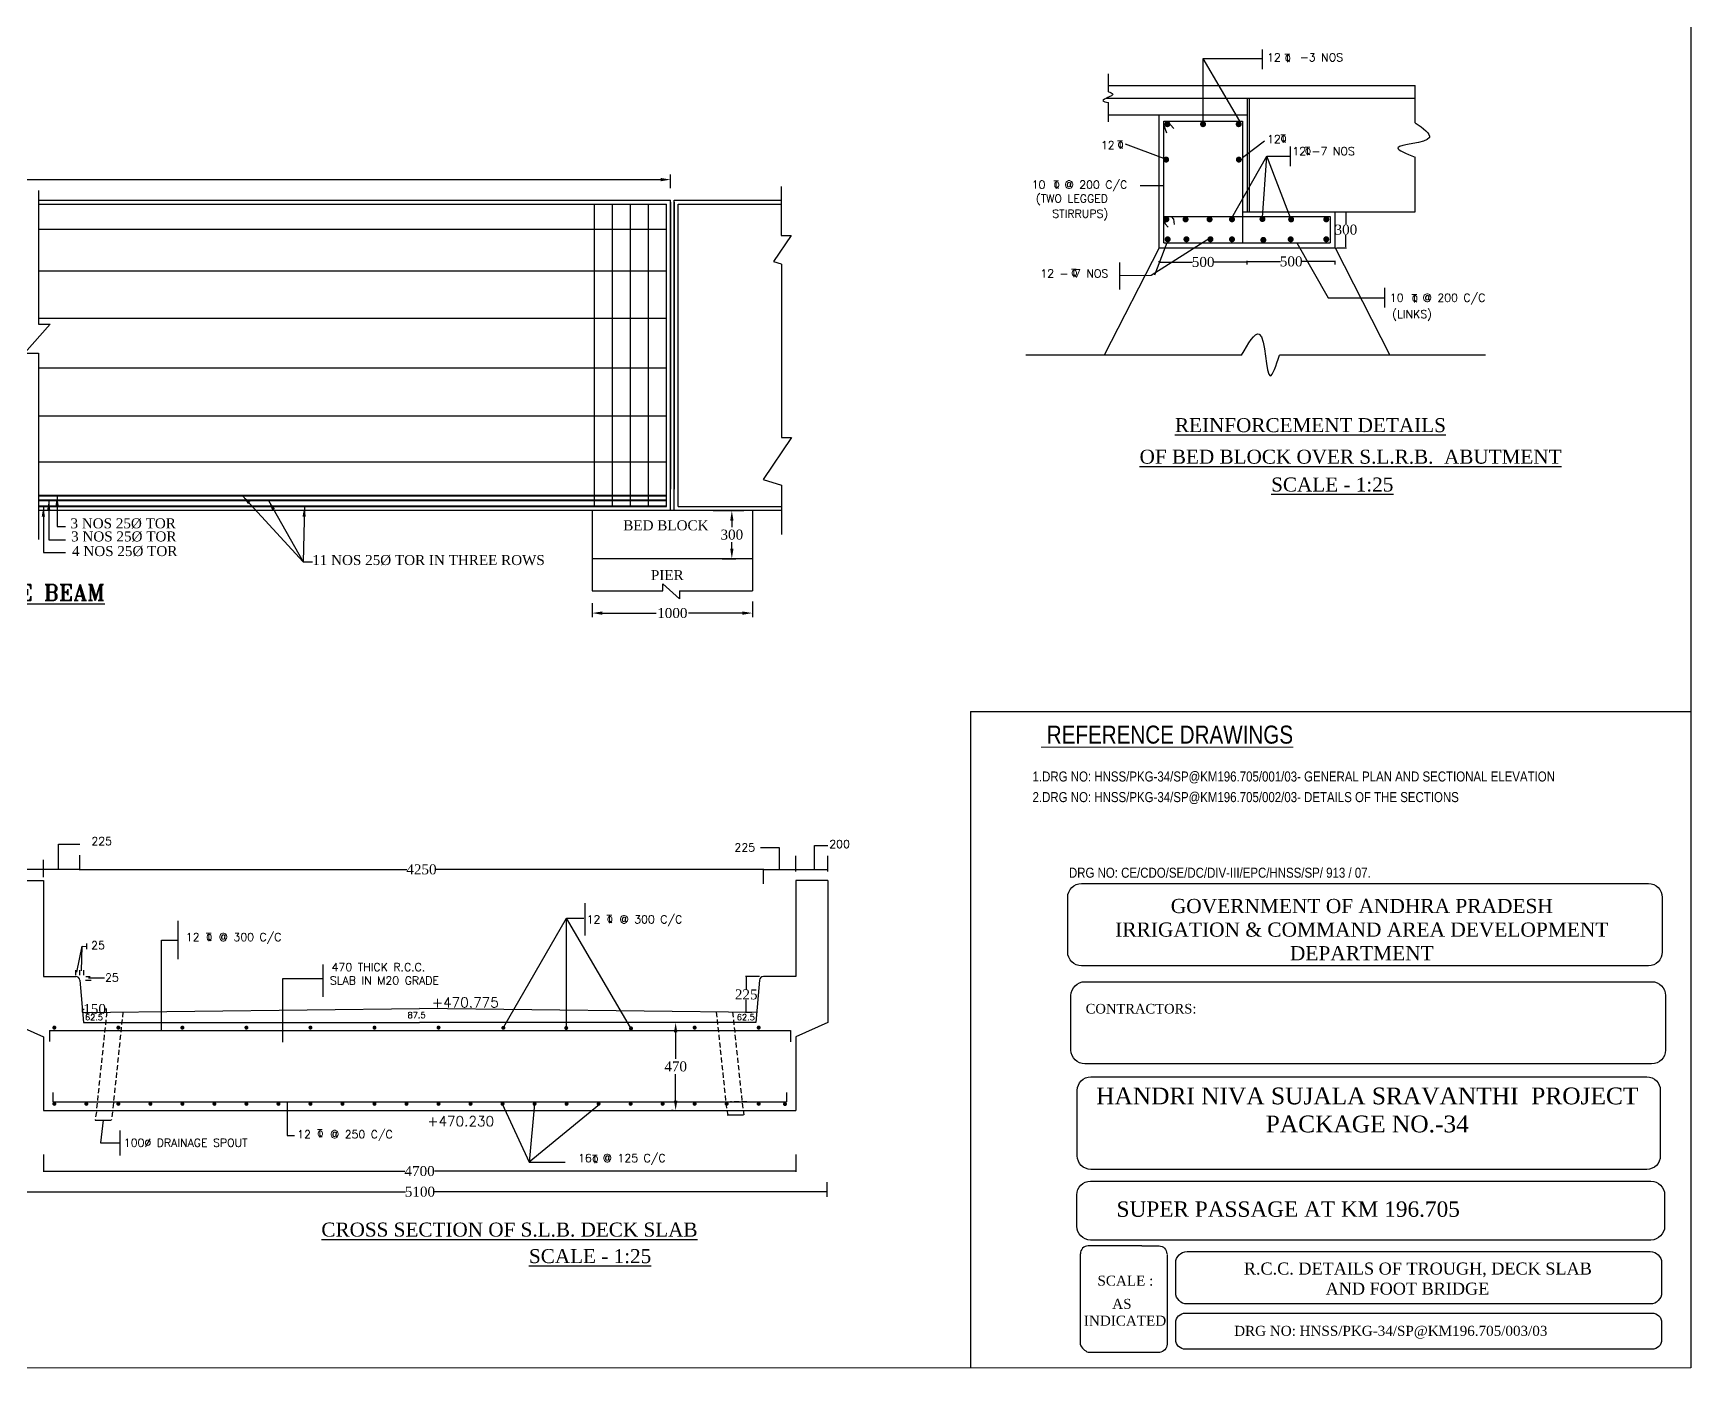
# Model space of a CAD drawing. Header units: millimetres. Extents: x 80 to 6605, y -565 to 2491.
# Drawn here: x 6034.9 to 6449.1, y -564.6 to -231.1 of the extents above; entities that cross this region are included whole.
import ezdxf

# ---------------------------------------------------------------- set-up
doc = ezdxf.new("R2010")
doc.units = ezdxf.units.MM
doc.linetypes.add('DASHED', pattern=[19.05, 12.7, -6.35])
for name, color, linetype in [('border', 7, 'Continuous'), ('MAIN', 7, 'Continuous'), ('SHEET', 3, 'Continuous')]:
    doc.layers.add(name, color=color, linetype=linetype)
doc.styles.add('ARIAL NARROW', font='ARIALN.TTF')
doc.styles.add('ROMANS', font='romans.shx', dxfattribs={"height": 2.5})
doc.styles.add('ROMANT', font='romant')
doc.styles.add('SIMPLEX', font='simplex.shx')
doc.styles.get("Standard").update_dxf_attribs({"font": 'times.ttf', "height": 2.5})
doc.styles.add('TIMES NEW ROMAN', font='times.ttf')
doc.styles.add('TNR_2.5', font='times.ttf', dxfattribs={"height": 2.5})
doc.dimstyles.new('ISO-25', dxfattribs={"dimtxt": 2.5, "dimasz": 2.5, "dimexe": 1.25, "dimexo": 0.625, "dimtad": 1, "dimlfac": 25, "dimtxsty": 'Standard', "dimcen": 2.5, "dimadec": 0, "dimazin": 0, "dimtfac": 1, "dimtmove": 0, "dimatfit": 3, "dimfxl": 1, "dimarcsym": 0})
doc.dimstyles.get("Standard").update_dxf_attribs({"dimtxt": 0.18, "dimasz": 0.18, "dimexe": 0.18, "dimexo": 0.0625, "dimgap": 0.09, "dimtad": 0, "dimtih": 1, "dimtoh": 1, "dimdec": 4, "dimzin": 0, "dimdsep": 46, "dimtxsty": 'Standard', "dimcen": 0.09, "dimadec": 0, "dimazin": 0, "dimtfac": 1, "dimtdec": 4, "dimtofl": 0, "dimtmove": 0, "dimatfit": 3, "dimfxl": 1, "dimtolj": 1, "dimtzin": 0, "dimarcsym": 0})
doc.dimstyles.new('STYLE_ESH', dxfattribs={"dimtxt": 2.5, "dimasz": 2.5, "dimexe": 1, "dimexo": 0.625, "dimtad": 0, "dimtih": 1, "dimtoh": 1, "dimdec": 0, "dimlfac": 100, "dimzin": 9, "dimdsep": 46, "dimtxsty": 'TNR_2.5', "dimcen": 2.5, "dimadec": 0, "dimazin": 2, "dimtfac": 1, "dimtdec": 0, "dimtofl": 0, "dimtmove": 2, "dimatfit": 3, "dimfxl": 1, "dimarcsym": 0})

# ---------------------------------------------------------------- blocks, each defined once
blk = doc.blocks.new('*D152')
at = {"color": 0, "lineweight": -2, "transparency": 16777216}
for p, q in [((6046.46, -436.44), (6046.46, -440.22)), ((6046.64, -440.04), (6128.23, -440.04)), ((6217.2, -440.04), (6135.61, -440.04)), ((6217.38, -443.6), (6217.38, -439.86))]:
    blk.add_line(p, q, dxfattribs=at)
at = {"color": 0, "transparency": 16777216}
for points in [[(6046.64, -440.01), (6046.64, -440.07), (6046.46, -440.04)], [(6217.2, -440.01), (6217.2, -440.07), (6217.38, -440.04)]]:
    blk.add_solid(points, dxfattribs=at)
at = {"layer": 'Defpoints', "color": 0, "transparency": 16777216}
for p in [(6046.46, -436.38), (6217.38, -440.04), (6217.38, -443.67)]:
    blk.add_point(p, dxfattribs=at)
at = {"color": 0, "transparency": 16777216, "insert": (6131.92, -440.04), "char_height": 2.5, "attachment_point": 5}
blk.add_mtext('\\A1;4250', dxfattribs=at)
blk = doc.blocks.new('*D151')
at = {"color": 0, "lineweight": -2, "transparency": 16777216}
for p, q in [((6029.75, -520.51), (6029.75, -520.39)), ((6029.93, -520.57), (6127.91, -520.57)), ((6233.14, -520.57), (6135.17, -520.57)), ((6233.32, -520.51), (6233.32, -520.39))]:
    blk.add_line(p, q, dxfattribs=at)
at = {"color": 0, "transparency": 16777216}
for points in [[(6029.93, -520.54), (6029.93, -520.6), (6029.75, -520.57)], [(6233.14, -520.54), (6233.14, -520.6), (6233.32, -520.57)]]:
    blk.add_solid(points, dxfattribs=at)
at = {"layer": 'Defpoints', "color": 0, "transparency": 16777216}
for p in [(6029.75, -520.57), (6233.32, -520.57), (6233.32, -520.57)]:
    blk.add_point(p, dxfattribs=at)
at = {"color": 0, "transparency": 16777216, "insert": (6131.54, -520.57), "char_height": 2.5, "attachment_point": 5}
blk.add_mtext('\\A1;5100', dxfattribs=at)
blk = doc.blocks.new('*D150')
at = {"color": 0, "lineweight": -2, "transparency": 16777216}
for p, q in [((6037.46, -511.27), (6037.46, -515.6)), ((6225.46, -511.27), (6225.46, -515.6)), ((6037.64, -515.42), (6127.78, -515.42)), ((6225.28, -515.42), (6135.15, -515.42))]:
    blk.add_line(p, q, dxfattribs=at)
at = {"color": 0, "transparency": 16777216}
for points in [[(6037.64, -515.39), (6037.64, -515.45), (6037.46, -515.42)], [(6225.28, -515.39), (6225.28, -515.45), (6225.46, -515.42)]]:
    blk.add_solid(points, dxfattribs=at)
at = {"layer": 'Defpoints', "color": 0, "transparency": 16777216}
for p in [(6037.46, -511.2), (6225.46, -511.2), (6225.46, -515.42)]:
    blk.add_point(p, dxfattribs=at)
at = {"color": 0, "transparency": 16777216, "insert": (6131.46, -515.42), "char_height": 2.5, "attachment_point": 5}
blk.add_mtext('\\A1;4700', dxfattribs=at)
blk = doc.blocks.new('*D161')
at = {"color": 0, "lineweight": -2, "transparency": 16777216}
for p, q in [((6338.25, -288.91), (6338.25, -287.96)), ((6338.43, -288.14), (6346.55, -288.14)), ((6360.07, -288.14), (6351.96, -288.14)), ((6360.25, -288.91), (6360.25, -287.96))]:
    blk.add_line(p, q, dxfattribs=at)
at = {"color": 0, "transparency": 16777216}
for points in [[(6338.43, -288.11), (6338.43, -288.17), (6338.25, -288.14)], [(6360.07, -288.11), (6360.07, -288.17), (6360.25, -288.14)]]:
    blk.add_solid(points, dxfattribs=at)
at = {"layer": 'Defpoints', "color": 0, "transparency": 16777216}
for p in [(6338.25, -288.14), (6338.25, -288.97), (6360.25, -288.97)]:
    blk.add_point(p, dxfattribs=at)
at = {"color": 0, "transparency": 16777216, "insert": (6349.25, -288.14), "char_height": 2.5, "attachment_point": 5}
blk.add_mtext('\\A1;500', dxfattribs=at)
blk = doc.blocks.new('*D160')
at = {"color": 0, "lineweight": -2, "transparency": 16777216}
for p, q in [((6316.25, -288.28), (6316.25, -288.1)), ((6316.43, -288.28), (6324.55, -288.28)), ((6338.07, -288.28), (6329.96, -288.28)), ((6338.25, -288.28), (6338.25, -288.1))]:
    blk.add_line(p, q, dxfattribs=at)
at = {"color": 0, "transparency": 16777216}
for points in [[(6316.43, -288.25), (6316.43, -288.31), (6316.25, -288.28)], [(6338.07, -288.25), (6338.07, -288.31), (6338.25, -288.28)]]:
    blk.add_solid(points, dxfattribs=at)
at = {"layer": 'Defpoints', "color": 0, "transparency": 16777216}
for p in [(6316.25, -288.28), (6316.25, -288.35), (6338.25, -288.35)]:
    blk.add_point(p, dxfattribs=at)
at = {"color": 0, "transparency": 16777216, "insert": (6327.25, -288.28), "char_height": 2.5, "attachment_point": 5}
blk.add_mtext('\\A1;500', dxfattribs=at)
blk = doc.blocks.new('*D159')
at = {"color": 0, "lineweight": -2, "transparency": 16777216}
for p, q in [((6360.6, -275.7), (6363.1, -275.7)), ((6362.92, -275.88), (6362.92, -278.84)), ((6362.92, -284.52), (6362.92, -281.56)), ((6360.6, -284.7), (6363.1, -284.7))]:
    blk.add_line(p, q, dxfattribs=at)
at = {"color": 0, "transparency": 16777216}
for points in [[(6362.89, -275.88), (6362.95, -275.88), (6362.92, -275.7)], [(6362.89, -284.52), (6362.95, -284.52), (6362.92, -284.7)]]:
    blk.add_solid(points, dxfattribs=at)
at = {"layer": 'Defpoints', "color": 0, "transparency": 16777216}
for p in [(6360.54, -275.7), (6362.92, -275.7), (6360.54, -284.7)]:
    blk.add_point(p, dxfattribs=at)
at = {"color": 0, "transparency": 16777216, "insert": (6362.92, -280.2), "char_height": 2.5, "attachment_point": 5}
blk.add_mtext('\\A1;300', dxfattribs=at)
blk = doc.blocks.new('*D154')
at = {"color": 0, "lineweight": -2, "transparency": 16777216}
for p, q in [((6047.25, -475.72), (6047.25, -474.75)), ((6047.43, -474.93), (6047.68, -474.93)), ((6053.08, -474.93), (6052.83, -474.93)), ((6053.26, -475.65), (6053.26, -474.75))]:
    blk.add_line(p, q, dxfattribs=at)
at = {"color": 0, "transparency": 16777216}
for points in [[(6047.43, -474.9), (6047.43, -474.96), (6047.25, -474.93)], [(6053.08, -474.9), (6053.08, -474.96), (6053.26, -474.93)]]:
    blk.add_solid(points, dxfattribs=at)
at = {"layer": 'Defpoints', "color": 0, "transparency": 16777216}
for p in [(6047.25, -474.93), (6047.25, -475.78), (6053.26, -475.71)]:
    blk.add_point(p, dxfattribs=at)
at = {"color": 0, "transparency": 16777216, "insert": (6050.25, -474.93), "char_height": 2.5, "attachment_point": 5}
blk.add_mtext('\\A1;150', dxfattribs=at)
blk = doc.blocks.new('*D155')
at = {"color": 0, "lineweight": -2, "transparency": 16777216}
for p, q in [((6216.41, -466.78), (6212.89, -466.78)), ((6213.07, -466.96), (6213.07, -469.92)), ((6214.49, -475.78), (6212.89, -475.78)), ((6213.07, -475.6), (6213.07, -472.65))]:
    blk.add_line(p, q, dxfattribs=at)
at = {"color": 0, "transparency": 16777216}
for points in [[(6213.04, -466.96), (6213.1, -466.96), (6213.07, -466.78)], [(6213.04, -475.6), (6213.1, -475.6), (6213.07, -475.78)]]:
    blk.add_solid(points, dxfattribs=at)
at = {"layer": 'Defpoints', "color": 0, "transparency": 16777216}
for p in [(6216.47, -466.78), (6213.07, -475.78), (6214.55, -475.78)]:
    blk.add_point(p, dxfattribs=at)
at = {"color": 0, "transparency": 16777216, "insert": (6213.07, -471.28), "char_height": 2.5, "attachment_point": 5}
blk.add_mtext('\\A1;225', dxfattribs=at)
blk = doc.blocks.new('*D217')
at = {"color": 0, "lineweight": -2, "transparency": 16777216}
for p, q in [((5836.28, -269.84), (5836.28, -266.44)), ((5838.78, -267.69), (6191.68, -267.69)), ((6194.18, -269.84), (6194.18, -266.44))]:
    blk.add_line(p, q, dxfattribs=at)
at = {"color": 0, "transparency": 16777216}
for points in [[(5838.78, -267.27), (5838.78, -268.11), (5836.28, -267.69)], [(6191.68, -267.27), (6191.68, -268.11), (6194.18, -267.69)]]:
    blk.add_solid(points, dxfattribs=at)
at = {"layer": 'Defpoints', "color": 0, "transparency": 16777216}
for p in [(6194.18, -267.69), (5836.28, -270.47), (6194.18, -270.47)]:
    blk.add_point(p, dxfattribs=at)
at = {"color": 0, "transparency": 16777216, "insert": (6015.23, -265.79), "char_height": 2.5, "attachment_point": 5}
blk.add_mtext('12500', dxfattribs=at)
blk = doc.blocks.new('*D223')
at = {"color": 0, "lineweight": -2, "transparency": 16777216}
for p, q in [((6207.05, -350.4), (6210.48, -350.4)), ((6209.48, -352.9), (6209.48, -354.5)), ((6209.48, -359.9), (6209.48, -358.29)), ((6207.05, -362.4), (6210.48, -362.4))]:
    blk.add_line(p, q, dxfattribs=at)
at = {"color": 0, "transparency": 16777216}
for points in [[(6209.07, -352.9), (6209.9, -352.9), (6209.48, -350.4)], [(6209.07, -359.9), (6209.9, -359.9), (6209.48, -362.4)]]:
    blk.add_solid(points, dxfattribs=at)
at = {"layer": 'Defpoints', "color": 0, "transparency": 16777216}
for p in [(6206.42, -350.4), (6206.42, -362.4), (6209.48, -362.4)]:
    blk.add_point(p, dxfattribs=at)
at = {"color": 0, "transparency": 16777216, "insert": (6209.48, -356.4), "char_height": 2.5, "attachment_point": 5, "style": 'TNR_2.5'}
blk.add_mtext('300', dxfattribs=at)
blk = doc.blocks.new('*D224')
at = {"color": 0, "lineweight": -2, "transparency": 16777216}
for p, q in [((6174.61, -373.55), (6174.61, -376.99)), ((6177.11, -375.99), (6190.57, -375.99)), ((6212.11, -375.99), (6198.64, -375.99)), ((6214.61, -373.06), (6214.61, -376.99))]:
    blk.add_line(p, q, dxfattribs=at)
at = {"color": 0, "transparency": 16777216}
for points in [[(6177.11, -375.58), (6177.11, -376.41), (6174.61, -375.99)], [(6212.11, -375.58), (6212.11, -376.41), (6214.61, -375.99)]]:
    blk.add_solid(points, dxfattribs=at)
at = {"layer": 'Defpoints', "color": 0, "transparency": 16777216}
for p in [(6214.61, -372.44), (6174.61, -372.92), (6214.61, -375.99)]:
    blk.add_point(p, dxfattribs=at)
at = {"color": 0, "transparency": 16777216, "insert": (6194.61, -375.99), "char_height": 2.5, "attachment_point": 5, "style": 'TNR_2.5'}
blk.add_mtext('1000', dxfattribs=at)
blk = doc.blocks.new('*D228')
at = {"color": 0, "lineweight": -2, "transparency": 16777216}
for p, q in [((6194.81, -478.28), (6194.44, -478.28)), ((6195.44, -480.78), (6195.44, -487.38)), ((6195.44, -497.78), (6195.44, -491.18)), ((6194.81, -500.28), (6194.44, -500.28))]:
    blk.add_line(p, q, dxfattribs=at)
at = {"color": 0, "transparency": 16777216}
for points in [[(6195.02, -480.78), (6195.85, -480.78), (6195.44, -478.28)], [(6195.02, -497.78), (6195.85, -497.78), (6195.44, -500.28)]]:
    blk.add_solid(points, dxfattribs=at)
at = {"layer": 'Defpoints', "color": 0, "transparency": 16777216}
for p in [(6195.44, -478.28), (6195.44, -500.28), (6195.44, -500.28)]:
    blk.add_point(p, dxfattribs=at)
at = {"color": 0, "transparency": 16777216, "insert": (6195.44, -489.28), "char_height": 2.5, "attachment_point": 5, "style": 'TNR_2.5'}
blk.add_mtext('470', dxfattribs=at)

msp = doc.modelspace()

# ---------------------------------------------------------------- linework, layer by layer
at = {"color": 0}
for p, q in [((6449.115, 25.4283), (6449.115, -564.5717)), ((6342.05029, -240.09353), (6342.05029, -235.15171)), ((6303.57891, -245.72775), (6303.57891, -241.24901)), ((6303.57891, -244.21153), (6380.23627, -244.21153)), ((6380.23627, -253.48867), (6380.23627, -244.21153)), ((6303.17086, -247.32217), (6380.23627, -247.32217)), ((6303.57891, -253.2472), (6303.57891, -248.45238)), ((6338.25166, -247.32217), (6338.25166, -275.69997)), ((6338.76828, -247.32217), (6338.76828, -275.69997)), ((6303.57891, -251.46969), (6338.25166, -251.46969)), ((6316.23294, -284.69997), (6316.23294, -251.46969)), ((6317.36175, -253.94627), (6318.08175, -255.99965)), ((6317.444, -253.1265), (6337.05166, -253.1265)), ((6317.444, -283.49997), (6317.444, -253.1265)), ((6318.28346, -253.11283), (6319.92026, -254.9101)), ((6337.05166, -253.1265), (6337.05166, -283.49997)), ((6349.06784, -264.32381), (6349.06784, -259.38199)), ((6343.13124, -261.8529), (6349.06784, -261.8529)), ((6380.23627, -275.69997), (6380.23627, -262.05003)), ((6036.25549, -270.39424), (6036.25549, -303.82663)), ((6036.25549, -272.79795), (6194.1836, -272.79795)), ((6036.25549, -272.79795), (6194.1836, -272.79795)), ((6194.1836, -350.39795), (6194.1836, -272.79795)), ((6194.1836, -273.29795), (6194.1836, -345.05991)), ((6195.05084, -350.39795), (6195.05084, -272.79795)), ((6195.05084, -272.79795), (6221.7823, -272.79795)), ((6195.05084, -272.79795), (6221.7823, -272.79795)), ((6195.05084, -273.29795), (6195.05084, -345.05991)), ((6221.7823, -269.37502), (6221.7823, -281.68438)), ((6036.25549, -273.79795), (6193.1836, -273.79795)), ((6175.1836, -349.39795), (6175.1836, -273.79795)), ((6179.6836, -349.39795), (6179.6836, -273.79795)), ((6184.1836, -349.39795), (6184.1836, -273.79795)), ((6188.6836, -349.39795), (6188.6836, -273.79795)), ((6193.1836, -349.39795), (6193.1836, -273.79795)), ((6196.05084, -349.39795), (6196.05084, -273.79795)), ((6196.05084, -273.79795), (6221.7823, -273.79795)), ((6316.244, -284.69997), (6316.244, -275.69997)), ((6317.444, -276.89997), (6359.02039, -276.89997)), ((6319.24262, -276.89997), (6319.86286, -277.58025)), ((6337.05166, -275.69997), (6380.23627, -275.69997)), ((6359.02039, -276.89997), (6359.02039, -283.49997)), ((6360.22039, -284.69997), (6360.22039, -275.69997)), ((6036.25549, -280.05808), (6193.1836, -280.05808)), ((6317.444, -277.729), (6317.75404, -278.73303)), ((6317.75404, -278.73303), (6318.51073, -279.57593)), ((6319.86286, -277.58025), (6320.04893, -278.88178)), ((6224.26944, -281.68438), (6219.91615, -288.14222)), ((6221.7823, -281.68438), (6224.26944, -281.68438)), ((6316.244, -284.69997), (6302.53053, -311.56001)), ((6316.23294, -284.69997), (6360.22039, -284.69997)), ((6317.444, -283.49997), (6359.02039, -283.49997)), ((6360.22039, -284.69997), (6373.93385, -311.56001)), ((6219.91615, -288.14222), (6221.7823, -288.72786)), ((6221.9166, -288.80262), (6221.9166, -332.15671)), ((6306.34827, -288.3927), (6306.34827, -295.11826)), ((6036.25549, -290.45906), (6193.1836, -290.45906)), ((6358.52247, -297.20069), (6372.60863, -297.20069)), ((6372.60863, -299.6716), (6372.60863, -294.72978)), ((6036.25549, -302.31698), (6193.1836, -302.31698)), ((6039.11372, -303.82663), (6032.72475, -311.05072)), ((6036.25549, -303.82663), (6039.11372, -303.82663)), ((6032.72475, -311.05072), (6036.25549, -311.05072)), ((6036.25549, -311.05072), (6036.25549, -357.64149)), ((6036.25549, -314.74554), (6193.1836, -314.74554)), ((6336.84489, -311.56001), (6282.90879, -311.56001)), ((6397.83248, -311.56001), (6346.3414, -311.56001)), ((6036.25549, -326.72489), (6193.1836, -326.72489)), ((6224.3547, -332.15671), (6217.3095, -342.60783)), ((6221.86756, -332.15671), (6224.3547, -332.15671)), ((6036.25549, -338.16945), (6193.1836, -338.16945)), ((6217.3095, -342.60783), (6221.86756, -344.03823)), ((6221.86756, -344.03823), (6221.86756, -356.34759)), ((6195.05084, -350.39795), (6036.25549, -350.39795)), ((6174.60924, -350.39795), (6174.60924, -370.42341)), ((6221.86756, -350.39795), (6195.05084, -350.39795)), ((6204.8086, -350.39795), (6212.48308, -350.39795)), ((6214.60924, -350.39795), (6214.60924, -370.41625)), ((6214.60924, -362.39795), (6174.60924, -362.39795)), ((6192.25367, -370.42341), (6192.25367, -368.64724)), ((6196.38518, -372.43273), (6192.25367, -368.64724)), ((6174.60924, -370.42341), (6192.25367, -370.42341)), ((6196.38518, -370.42341), (6214.60924, -370.41625)), ((6196.38518, -370.42341), (6196.38518, -372.43273)), ((6269.115, -400.58368), (6269.115, -564.5717)), ((6269.115, -400.58368), (6449.115, -400.58368)), ((6037.46328, -441.97702), (6037.46328, -437.61306)), ((6225.46328, -440.5651), (6225.46328, -436.63993)), ((6233.46328, -440.5651), (6233.46328, -436.63993)), ((6046.46328, -440.04458), (6029.46328, -440.04458)), ((6029.46328, -442.78383), (6037.46328, -442.78383)), ((6037.46328, -442.78383), (6037.46328, -466.78383)), ((6217.3801, -440.04458), (6233.46328, -440.04458)), ((6225.46328, -442.78383), (6225.46328, -466.78383)), ((6233.46328, -442.78383), (6225.46328, -442.78383)), ((6233.46328, -442.78383), (6233.46328, -478.28383)), ((6172.80749, -456.56097), (6172.80749, -448.44872)), ((6071.11659, -462.49553), (6071.11659, -452.88364)), ((6048.33503, -459.97032), (6048.33503, -458.57927)), ((6107.33347, -471.87283), (6107.33347, -463.76059)), ((6037.46328, -466.78383), (6045.54647, -466.78383)), ((6045.46328, -465.23431), (6045.46328, -466.45074)), ((6046.46328, -465.23431), (6046.46328, -466.45074)), ((6046.54271, -467.6972), (6047.46328, -478.28383)), ((6047.46328, -465.23431), (6047.46328, -466.45074)), ((6047.96812, -467.6972), (6049.39353, -467.6972)), ((6048.05648, -466.78383), (6049.17069, -466.78383)), ((6216.38386, -467.6972), (6215.46328, -478.28383)), ((6225.46328, -466.78383), (6217.3801, -466.78383)), ((6047.24589, -475.78383), (6131.46328, -474.78383)), ((6215.68068, -475.78383), (6131.46328, -474.78383)), ((6029.46328, -478.28383), (6037.46328, -481.88383)), ((6038.97906, -480.28383), (6224.15596, -480.28383)), ((6038.97906, -480.28383), (6038.97906, -483.0714)), ((6038.97906, -480.28383), (6038.97906, -482.64904)), ((6047.46328, -478.28383), (6131.46328, -478.28383)), ((6215.46328, -478.28383), (6131.46328, -478.28383)), ((6224.15596, -480.28383), (6224.15596, -483.07587)), ((6224.15596, -480.28383), (6224.15596, -482.64904)), ((6233.46328, -478.28383), (6225.46328, -481.88383)), ((6037.46328, -481.88383), (6037.46328, -500.28383)), ((6039.77369, -495.76566), (6039.77369, -498.12814)), ((6223.14367, -495.80064), (6223.14367, -498.12814)), ((6037.46328, -500.28383), (6225.46328, -500.28383)), ((6039.77369, -498.12814), (6223.14367, -498.12814)), ((6047.46328, -500.28383), (6131.46328, -500.28383)), ((6050.35619, -502.65163), (6054.40955, -502.65163)), ((6056.61319, -511.4825), (6056.61319, -505.30343)), ((6208.34191, -501.38783), (6212.39526, -501.38783)), ((6233.29184, -521.82992), (6233.29184, -518.20611)), ((6311.9434, -534.12579), (6298.50334, -534.12579)), ((6296.57152, -558.73687), (6296.57152, -536.05761)), ((6318.22776, -536.26658), (6318.22776, -558.67619)), ((6316.38537, -560.7006), (6298.50334, -560.7006))]:
    msp.add_line(p, q, dxfattribs=at)
at = {"color": 0, "lineweight": 40}
for p, q in [((6193.1836, -346.6608), (6036.25549, -346.6608)), ((6193.1836, -347.89795), (6036.25549, -347.89795)), ((6193.1836, -349.39795), (6036.25549, -349.39795))]:
    msp.add_line(p, q, dxfattribs=at)
at = {"color": 0, "ltscale": 6}
for p, q in [((6196.05084, -349.39795), (6221.86756, -349.39795)), ((6225.46328, -481.88383), (6225.46328, -500.28383))]:
    msp.add_line(p, q, dxfattribs=at)
at = {"color": 0, "linetype": 'DASHED', "ltscale": 0.1}
for p, q in [((6053.26232, -475.71239), (6050.67775, -500.28383)), ((6057.32358, -475.66417), (6054.73111, -500.28383)), ((6205.60299, -475.66417), (6208.19546, -500.28383)), ((6209.66425, -475.71239), (6212.24881, -500.28383)), ((6049.6945, -498.12814), (6053.74785, -498.12814)), ((6050.68851, -500.62378), (6050.35619, -502.65163)), ((6054.74186, -500.62378), (6054.40955, -502.65163)), ((6208.24853, -500.18783), (6208.44518, -501.38783)), ((6213.23207, -498.12814), (6209.17872, -498.12814)), ((6212.30188, -500.18783), (6212.49853, -501.38783))]:
    msp.add_line(p, q, dxfattribs=at)
at = {"color": 0}
for points, const_width in [([(6317.93189, -253.83789, 1), (6318.68189, -253.83789, 1)], 0.75), ([(6326.84031, -253.83789, 1), (6327.59031, -253.83789, 1)], 0.75), ([(6335.75885, -253.83789, 1), (6336.50885, -253.83789, 1)], 0.75), ([(6317.62542, -262.69741, 1), (6318.37542, -262.69741, 1)], 0.75), ([(6335.80249, -262.69741, 1), (6336.55249, -262.69741, 1)], 0.75), ([(6317.68624, -277.62061, 1), (6318.43624, -277.62061, 1)], 0.75), ([(6322.48024, -277.62061, 1), (6323.23024, -277.62061, 1)], 0.75), ([(6328.48169, -277.62061, 1), (6329.23169, -277.62061, 1)], 0.75), ([(6334.07534, -277.62061, 1), (6334.82534, -277.62061, 1)], 0.75), ([(6341.6943, -277.53409, 1), (6342.4443, -277.53409, 1)], 0.75), ([(6348.86087, -277.62061, 1), (6349.61087, -277.62061, 1)], 0.75), ([(6357.63748, -277.62061, 1), (6358.38748, -277.62061, 1)], 0.75), ([(6318.01415, -282.59823, 1), (6318.76415, -282.59823, 1)], 0.75), ([(6322.69884, -282.59823, 1), (6323.44884, -282.59823, 1)], 0.75), ([(6328.70029, -282.59823, 1), (6329.45029, -282.59823, 1)], 0.75), ([(6334.07534, -282.59823, 1), (6334.82534, -282.59823, 1)], 0.75), ([(6341.9129, -282.74997, 1), (6342.6629, -282.74997, 1)], 0.75), ([(6348.75157, -282.59823, 1), (6349.50157, -282.59823, 1)], 0.75), ([(6357.63748, -282.59823, 1), (6358.38748, -282.59823, 1)], 0.75), ([(6039.93647, -479.5664, -1), (6040.43647, -479.5664, -1)], 0.5), ([(6055.93647, -479.5664, -1), (6056.43647, -479.5664, -1)], 0.5), ([(6071.93647, -479.5664, -1), (6072.43647, -479.5664, -1)], 0.5), ([(6087.93647, -479.5664, -1), (6088.43647, -479.5664, -1)], 0.5), ([(6103.93647, -479.5664, -1), (6104.43647, -479.5664, -1)], 0.5), ([(6119.93647, -479.5664, -1), (6120.43647, -479.5664, -1)], 0.5), ([(6135.93647, -479.5664, -1), (6136.43647, -479.5664, -1)], 0.5), ([(6152.13126, -479.61753, 1), (6152.63126, -479.61753, 1)], 0.5), ([(6167.83908, -479.66368, -1), (6168.33908, -479.66368, -1)], 0.5), ([(6184.03387, -479.76097, -1), (6184.53387, -479.76097, -1)], 0.5), ([(6199.93647, -479.5664, -1), (6200.43647, -479.5664, -1)], 0.5), ([(6215.93647, -479.5664, -1), (6216.43647, -479.5664, -1)], 0.5), ([(6039.93647, -498.60968, -1), (6040.43647, -498.60968, -1)], 0.5), ([(6047.93647, -498.60968, -1), (6048.43647, -498.60968, -1)], 0.5), ([(6055.93647, -498.60968, -1), (6056.43647, -498.60968, -1)], 0.5), ([(6063.93647, -498.60968, -1), (6064.43647, -498.60968, -1)], 0.5), ([(6071.93647, -498.60968, -1), (6072.43647, -498.60968, -1)], 0.5), ([(6079.93647, -498.60968, -1), (6080.43647, -498.60968, -1)], 0.5), ([(6087.93647, -498.60968, -1), (6088.43647, -498.60968, -1)], 0.5), ([(6095.93647, -498.60968, -1), (6096.43647, -498.60968, -1)], 0.5), ([(6103.93647, -498.60968, -1), (6104.43647, -498.60968, -1)], 0.5), ([(6111.93647, -498.60968, -1), (6112.43647, -498.60968, -1)], 0.5), ([(6119.93647, -498.60968, -1), (6120.43647, -498.60968, -1)], 0.5), ([(6127.93647, -498.60968, -1), (6128.43647, -498.60968, -1)], 0.5), ([(6135.93647, -498.60968, -1), (6136.43647, -498.60968, -1)], 0.5), ([(6143.93647, -498.60968, -1), (6144.43647, -498.60968, -1)], 0.5), ([(6151.93647, -498.60968, -1), (6152.43647, -498.60968, -1)], 0.5), ([(6159.93647, -498.60968, -1), (6160.43647, -498.60968, -1)], 0.5), ([(6167.93647, -498.60968, -1), (6168.43647, -498.60968, -1)], 0.5), ([(6175.93647, -498.60968, -1), (6176.43647, -498.60968, -1)], 0.5), ([(6183.93647, -498.60968, -1), (6184.43647, -498.60968, -1)], 0.5), ([(6191.93647, -498.60968, -1), (6192.43647, -498.60968, -1)], 0.5), ([(6199.93647, -498.60968, -1), (6200.43647, -498.60968, -1)], 0.5), ([(6207.93647, -498.60968, -1), (6208.43647, -498.60968, -1)], 0.5), ([(6215.93647, -498.60968, -1), (6216.43647, -498.60968, -1)], 0.5), ([(6222.50911, -498.66454, -1), (6223.00911, -498.66454, -1)], 0.5)]:
    msp.add_lwpolyline(points, format="xyb", close=True, dxfattribs=dict(at, const_width=const_width))
for points in [[(6296.86487, -443.56603), (6438.50205, -443.56603, -0.414213562), (6441.96629, -447.03027), (6441.96629, -460.65349, -0.414213562), (6438.50205, -464.11773), (6296.86487, -464.11773, -0.414213562), (6293.40063, -460.65349), (6293.40063, -447.03027, -0.414213562)], [(6297.68571, -468.08601), (6439.32289, -468.08601, -0.414213562), (6442.78713, -471.55025), (6442.78713, -485.17347, -0.414213562), (6439.32289, -488.6377), (6297.68571, -488.6377, -0.414213562), (6294.22147, -485.17347), (6294.22147, -471.55025, -0.414213562)], [(6299.19751, -491.84613), (6438.09216, -491.84613, -0.414213562), (6441.48932, -495.24329), (6441.48932, -511.57969, -0.414213562), (6438.09216, -514.97685), (6299.19751, -514.97685, -0.414213562), (6295.80035, -511.57969), (6295.80035, -495.24329, -0.414213562)], [(6299.08783, -517.90211), (6439.13994, -517.90211, -0.414213562), (6442.56541, -521.32758), (6442.56541, -529.20582, -0.414213562), (6439.13994, -532.63129), (6299.08783, -532.63129, -0.414213562), (6295.66236, -529.20582), (6295.66236, -521.32758, -0.414213562)], [(6323.23014, -535.53224), (6438.97568, -535.53224, -0.414213562), (6441.80665, -538.3632), (6441.80665, -545.77438, -0.414213562), (6438.97568, -548.60535), (6323.23014, -548.60535, -0.414213562), (6320.39917, -545.77438), (6320.39917, -538.3632, -0.414213562)], [(6322.81892, -550.89061), (6439.41376, -550.89061, -0.414213562), (6441.82008, -553.29693), (6441.82008, -557.5295, -0.414213562), (6439.41376, -559.93582), (6322.81892, -559.93582, -0.414213562), (6320.4126, -557.5295), (6320.4126, -553.29693, -0.414213562)]]:
    msp.add_lwpolyline(points, format="xyb", close=True, dxfattribs=at)
for points in [[(6311.9434, -534.12579), (6316.22748, -534.12579, -0.414213562), (6318.1593, -536.05761)], [(6318.2269, -558.6611, -0.368140093), (6316.33008, -560.70751)]]:
    msp.add_lwpolyline(points, format="xyb", dxfattribs=at)
for centre, radius, start, end in [((6045.54647, -467.78383), 1, 4.9697407, 90), ((6217.3801, -467.78383), 1, 90, 175.0302593), ((6298.50334, -536.05761), 1.93182, 90, 180), ((6299.71366, -557.52735), 3.36689, 200.3157406, 249.7662947)]:
    msp.add_arc(centre, radius, start, end, dxfattribs=at)
for points in [[(6303.57891, -245.72775), (6304.6499, -246.30746), (6302.21266, -247.98861), (6303.57891, -248.45238)], [(6380.23627, -253.48867), (6383.78005, -257.19088), (6375.9049, -259.73615), (6380.23627, -262.05003)], [(6336.84489, -311.56001), (6341.24571, -306.30924), (6344.02518, -316.72172), (6346.3414, -311.56001)]]:
    msp.add_spline(points, degree=3, dxfattribs=at)
at = {"layer": 'border', "color": 0, "lineweight": 5}
for p, q in [((6449.115, -564.5717), (6449.115, 35.4283)), ((5589.115, -564.5717), (6449.115, -564.5717))]:
    msp.add_line(p, q, dxfattribs=at)

# ---------------------------------------------------------------- texts
at = {"color": 0}
for s, height, style, p in [('12   -3 NOS', 2, 'SIMPLEX', (6343.21214, -238.14339)), ('T ', 2, 'SIMPLEX', (6347.60911, -238.33992)), ('Q', 1.5, 'SIMPLEX', (6347.71122, -238.11552)), ('12   ', 2, 'SIMPLEX', (6343.21215, -258.56931)), ('T ', 2, 'SIMPLEX', (6346.53497, -258.46324)), ('Q', 1.5, 'SIMPLEX', (6346.63708, -258.23884)), ('12   ', 2, 'SIMPLEX', (6301.70784, -260.08234)), ('T ', 2, 'SIMPLEX', (6305.80185, -259.97627)), ('Q', 1.5, 'SIMPLEX', (6305.90396, -259.75187)), ('12 -7 NOS ', 2, 'SIMPLEX', (6349.54768, -261.58335)), ('T ', 2, 'SIMPLEX', (6352.64301, -261.61213)), ('Q', 1.5, 'SIMPLEX', (6352.74512, -261.38774)), ('10   @ 200 C/C', 2, 'SIMPLEX', (6284.40113, -269.94341)), ('T ', 2, 'SIMPLEX', (6289.85651, -269.96288)), ('Q', 1.5, 'SIMPLEX', (6289.95862, -269.73849)), ('(TWO LEGGED', 2, 'SIMPLEX', (6285.46146, -273.42338)), ('STIRRUPS)', 2, 'SIMPLEX', (6289.5513, -277.20596)), ('12 - 7 NOS ', 2, 'SIMPLEX', (6286.56719, -292.14652)), ('T ', 2, 'SIMPLEX', (6294.25112, -292.0293)), ('Q', 1.5, 'SIMPLEX', (6294.35323, -291.8049)), ('10   @ 200 C/C', 2, 'SIMPLEX', (6373.88855, -298.19891)), ('T ', 2, 'SIMPLEX', (6379.34394, -298.37701)), ('Q', 1.5, 'SIMPLEX', (6379.44604, -298.15261)), ('(LINKS)', 2, 'SIMPLEX', (6374.49445, -302.2841)), ('%%UREINFORCEMENT DETAILS', 3.5, 'TIMES NEW ROMAN', (6320.20841, -330.78261)), ('%%UOF BED BLOCK OVER S.L.R.B.  ABUTMENT', 3.5, 'TIMES NEW ROMAN', (6311.36408, -338.66655)), ('%%USCALE - 1:25', 3.5, 'TIMES NEW ROMAN', (6344.23828, -345.61986)), ('%%ULONGITUDINAL SECTION OF MIDDLE BEAM', 4, 'ROMANT', (5933.68277, -372.88717)), ('12   @ 300 C/C', 2, 'SIMPLEX', (6173.19983, -453.51813)), ('T ', 2, 'SIMPLEX', (6178.1954, -453.49671)), ('12   @ 300 C/C', 2, 'SIMPLEX', (6073.05677, -457.94732)), ('Q', 1.5, 'SIMPLEX', (6178.29751, -453.27231)), ('T ', 2, 'SIMPLEX', (6078.07433, -457.98963)), ('Q', 1.5, 'SIMPLEX', (6078.17644, -457.76523)), ('470 THICK R.C.C. ', 2, 'SIMPLEX', (6109.46833, -465.45447)), ('SLAB IN M20 GRADE', 2, 'SIMPLEX', (6109.03268, -468.79018)), ('+470.775', 2.5, 'ROMANS', (6134.53174, -474.52867)), ('12   @ 250 C/C', 2, 'SIMPLEX', (6100.86714, -507.22596)), ('T ', 2, 'SIMPLEX', (6105.84744, -507.05776)), ('Q', 1.5, 'SIMPLEX', (6105.94955, -506.83336)), ('+470.230', 2.5, 'ROMANS', (6133.37716, -504.20489)), ('100%%C DRAINAGE SPOUT', 2, 'SIMPLEX', (6057.54274, -509.33188)), ('16  @ 125 C/C', 2, 'SIMPLEX', (6171.05348, -513.15945)), ('T ', 2, 'SIMPLEX', (6174.55642, -513.41284)), ('Q', 1.5, 'SIMPLEX', (6174.65853, -513.19586)), ('%%UCROSS SECTION OF S.L.B. DECK SLAB', 3.5, 'TIMES NEW ROMAN', (6106.91223, -531.77739)), ('%%USCALE - 1:25', 3.5, 'TIMES NEW ROMAN', (6158.78963, -538.40375))]:
    msp.add_text(s, height=height, dxfattribs=dict(at, style=style)).set_placement(p)
for s, height, p in [('BED BLOCK', 2.5, (6182.35477, -355.31824)), ('PIER', 2.5, (6189.25297, -367.75932)), ('SUPER PASSAGE AT KM 196.705', 3.85, (6305.61129, -526.8376)), ('AS ', 2.5, (6304.53049, -549.84279)), ('INDICATED', 2.5, (6297.46005, -554.03589)), ('DRG NO: HNSS/PKG-34/SP@KM196.705/003/03', 2.5, (6334.99261, -556.57449))]:
    msp.add_text(s, height=height, dxfattribs=at).set_placement(p)
for s, insert, char_height, width, attachment_point in [('3 NOS 25%%C TOR ', (6044.21697, -352.3209), 2.5, 90.9920635, 1), ('3 NOS 25%%C TOR ', (6044.37272, -355.58904), 2.5, 90.9920635, 1), ('4 NOS 25%%C TOR ', (6044.60633, -359.24624), 2.5, 90.9920635, 1), ('11 NOS 25%%C TOR IN THREE ROWS', (6104.62794, -361.48706), 2.5, 90.9920635, 1), ('HANDRI NIVA SUJALA SRAVANTHI  PROJECT\\PPACKAGE NO.-34', (6368.26104, -494.53549), 4.2, 151.5, 2), ('SCALE :', (6300.83989, -541.53973), 2.5, 25.272, 1)]:
    msp.add_mtext(s, dxfattribs=dict(at, insert=insert, char_height=char_height, width=width, attachment_point=attachment_point))
at = {"color": 0, "char_height": 2, "attachment_point": 5, "style": 'SIMPLEX'}
for s, insert in [('225', (6052.01147, -432.9753)), ('225', (6212.70503, -434.54325)), ('200', (6236.40195, -433.69638))]:
    msp.add_mtext(s, dxfattribs=dict(at, insert=insert))
at = {"color": 0, "linetype": 'ByBlock', "attachment_point": 5, "style": 'SIMPLEX'}
for s, insert, char_height in [('\\A1;25', (6051.10471, -459.00176), 2), ('\\A1;25', (6054.56507, -467.0714), 2), ('62.5', (6050.10072, -476.97761), 1.5), ('87.5', (6130.69987, -476.44329), 1.5), ('62.5', (6212.97084, -476.97761), 1.5)]:
    msp.add_mtext(s, dxfattribs=dict(at, insert=insert, char_height=char_height))
at = {"layer": 'MAIN', "color": 0, "lineweight": 5, "style": 'ARIAL NARROW'}
for s, height, p in [('%%U REFERENCE DRAWINGS', 4.5, (6286.74026, -408.60584)), ('1.DRG NO: HNSS/PKG-34/SP@KM196.705/001/03- GENERAL PLAN AND SECTIONAL ELEVATION', 2.5, (6284.62707, -418.07116)), ('2.DRG NO: HNSS/PKG-34/SP@KM196.705/002/03- DETAILS OF THE SECTIONS', 2.5, (6284.62707, -423.21755)), ('DRG NO: CE/CDO/SE/DC/DIV-III/EPC/HNSS/SP/ 913 / 07.', 2.5, (6293.71189, -442.11181))]:
    msp.add_text(s, height=height, dxfattribs=at).set_placement(p)
at = {"layer": 'SHEET', "color": 0}
for s, insert, char_height, width, attachment_point in [('GOVERNMENT OF ANDHRA PRADESH\\PIRRIGATION & COMMAND AREA DEVELOPMENT DEPARTMENT', (6366.89482, -455.07783), 3.53871, 136.012937, 5), ('CONTRACTORS:', (6297.89824, -474.86495), 2.4063228, 35.8252135, 4), (' R.C.C. DETAILS OF TROUGH, DECK SLAB \\P                   AND FOOT BRIDGE ', (6336.27365, -538.26348), 3.0079035, 118.0530507, 1)]:
    msp.add_mtext(s, dxfattribs=dict(at, insert=insert, char_height=char_height, width=width, attachment_point=attachment_point))

# ---------------------------------------------------------------- dimensions: what is measured, and where the dimension line sits
at = {"color": 0}
for base, p1, p2, text, dimstyle, picture, middle in [((6194.1836, -267.69141), (5836.28104, -270.46908), (6194.1836, -270.46908), '12500', 'ISO-25', '*D217', (6015.23232, -265.79478)), ((6214.60924, -375.99275), (6174.60924, -372.92374), (6214.60924, -372.43916), '1000', 'STYLE_ESH', '*D224', (6194.60924, -375.99275))]:
    dim = msp.add_linear_dim(base=base, p1=p1, p2=p2, text=text, dimstyle=dimstyle, dxfattribs=at)
    dim.commit()
    dim.dimension.update_dxf_attribs({"geometry": picture, "text_midpoint": middle})
for base, p1, p2, text, picture, middle in [((6362.9179, -275.69997), (6360.54204, -284.69997), (6360.54204, -275.69997), '300', '*D159', (6362.9179, -280.19997)), ((6213.07336, -475.78383), (6216.46967, -466.78383), (6214.54857, -475.78383), '225', '*D155', (6213.07336, -471.28383))]:
    dim = msp.add_linear_dim(base=base, p1=p1, p2=p2, angle=90, text=text, dimstyle='Standard', override={"dimscale": 1}, dxfattribs=at)
    dim.commit()
    dim.dimension.update_dxf_attribs({"geometry": picture, "text_midpoint": middle})
for base, p1, p2, text, picture, middle in [((6316.25166, -288.27781), (6338.25166, -288.34512), (6316.25166, -288.34512), '500', '*D160', (6327.25166, -288.27781)), ((6338.25166, -288.13935), (6360.25166, -288.97012), (6338.25166, -288.97012), '500', '*D161', (6349.25166, -288.13935)), ((6217.3801, -440.04458), (6046.46328, -436.37994), (6217.3801, -443.66734), '4250', '*D152', (6131.92169, -440.04458)), ((6047.24589, -474.9322), (6053.26232, -475.71239), (6047.24589, -475.78383), '150', '*D154', (6050.25411, -474.9322)), ((6225.46328, -515.42348), (6037.46328, -511.2042), (6225.46328, -511.2042), '4700', '*D150', (6131.46328, -515.42348)), ((6233.3249, -520.56877), (6029.7533, -520.56877), (6233.3249, -520.56877), '5100', '*D151', (6131.5391, -520.56877))]:
    dim = msp.add_linear_dim(base=base, p1=p1, p2=p2, text=text, dimstyle='Standard', override={"dimscale": 1}, dxfattribs=at)
    dim.commit()
    dim.dimension.update_dxf_attribs({"geometry": picture, "text_midpoint": middle})
for base, p1, p2, text, picture, middle in [((6209.48484, -362.39795), (6206.42458, -350.39795), (6206.42458, -362.39795), '300', '*D223', (6209.48484, -356.39795)), ((6195.43771, -500.28383), (6195.43771, -478.28383), (6195.43771, -500.28383), '470', '*D228', (6195.43771, -489.28383))]:
    dim = msp.add_linear_dim(base=base, p1=p1, p2=p2, angle=90, text=text, dimstyle='STYLE_ESH', dxfattribs=at)
    dim.commit()
    dim.dimension.update_dxf_attribs({"geometry": picture, "text_midpoint": middle})

# ---------------------------------------------------------------- leaders
for points, dimstyle, override in [([(6327.24783, -253.1265), (6327.24783, -237.38988), (6342.05029, -237.38988)], 'Standard', {"dimscale": 1}), ([(6336.42797, -253.1265), (6327.24783, -237.38988)], 'Standard', {"dimscale": 1}), ([(6317.444, -262.42656), (6307.88029, -258.79528)], 'Standard', {"dimscale": 1}), ([(6337.05166, -262.12395), (6342.5491, -258.03877)], 'Standard', {"dimscale": 1}), ([(6334.45034, -277.24561), (6343.13124, -261.8529)], 'Standard', {"dimscale": 1}), ([(6342.0693, -277.15909), (6343.13124, -261.8529)], 'Standard', {"dimscale": 1}), ([(6349.10047, -277.2709), (6343.13124, -261.8529)], 'Standard', {"dimscale": 1}), ([(6317.48309, -269.26532), (6311.48324, -269.26532)], 'Standard', {"dimscale": 1}), ([(6329.07529, -282.22323), (6314.23108, -291.67346), (6306.34827, -291.75548)], 'Standard', {"dimscale": 1}), ([(6318.17248, -283.49997), (6315.09451, -291.52696)], 'Standard', {"dimscale": 1}), ([(6350.64731, -283.49997), (6358.52247, -297.20069)], 'Standard', {"dimscale": 1}), ([(6038.7863, -347.88653), (6038.7863, -357.68536), (6042.95571, -357.68536)], 'STYLE_ESH', {"dimgap": 0.625, "dimtad": 0}), ([(6040.87169, -346.6608), (6040.87169, -354.38032), (6042.9426, -354.38032)], 'STYLE_ESH', {"dimgap": 0.625, "dimtad": 0}), ([(6087.17903, -346.6608), (6102.32158, -363.1478)], 'STYLE_ESH', {"dimgap": 0.625, "dimtad": 0}), ([(6037.43692, -349.41868), (6037.43692, -360.87568), (6042.947, -360.87568)], 'STYLE_ESH', {"dimgap": 0.625, "dimtad": 0}), ([(6102.67007, -349.39795), (6102.32158, -363.1478), (6104.68786, -363.1478)], 'STYLE_ESH', {"dimgap": 0.625, "dimtad": 0}), ([(6041.21288, -440.04458), (6041.21288, -433.71246), (6046.54841, -433.71246)], 'Standard', {"dimscale": 1}), ([(6221.36543, -440.04458), (6221.36543, -434.65323), (6216.65761, -434.65323)], 'Standard', {"dimscale": 1}), ([(6230.15336, -440.04458), (6230.15336, -434.02605), (6233.46328, -434.02605)], 'Standard', {"dimscale": 1}), ([(6152.50576, -479.40074), (6168.13417, -452.18606)], 'Standard', {"dimscale": 1}), ([(6168.13417, -479.41778), (6168.13417, -452.18606), (6172.48359, -452.18606)], 'Standard', {"dimscale": 1}), ([(6184.18551, -479.53114), (6168.13417, -452.18606)], 'Standard', {"dimscale": 1}), ([(6045.82808, -465.67362), (6047.16512, -459.21915)], 'Standard', {"dimscale": 1}), ([(6046.94228, -465.39541), (6047.16512, -459.21915), (6048.33503, -459.2748)], 'Standard', {"dimscale": 1}), ([(6066.99216, -480.19793), (6066.99216, -457.68959), (6071.11659, -457.68959)], 'Standard', {"dimscale": 1}), ([(6048.68082, -467.13986), (6052.7229, -467.13986)], 'Standard', {"dimscale": 1}), ([(6097.30628, -483.16469), (6097.30628, -467.28626), (6107.33347, -467.28626)], 'Standard', {"dimscale": 1}), ([(6098.35326, -498.12814), (6098.35326, -506.50189), (6100.22154, -506.50189)], 'Standard', {"dimscale": 1}), ([(6152.08069, -498.60977), (6158.87529, -513.15945), (6167.81155, -513.15945)], 'Standard', {"dimscale": 1}), ([(6160.20927, -498.58732), (6158.87529, -513.15945)], 'Standard', {"dimscale": 1}), ([(6176.43453, -498.80516), (6158.87529, -513.15945)], 'Standard', {"dimscale": 1}), ([(6052.38287, -502.65163), (6051.72117, -508.39296), (6056.61319, -508.39296)], 'Standard', {"dimscale": 1})]:
    msp.add_leader(points, dimstyle=dimstyle, override=override, dxfattribs=at)
at = {"color": 0, "ltscale": 6}
msp.add_leader([(6093.73075, -347.89795), (6102.32158, -363.1478)], dimstyle='ISO-25', override={"dimgap": 0.625, "dimtad": 0}, dxfattribs=at)

doc.saveas('drawing.dxf')
